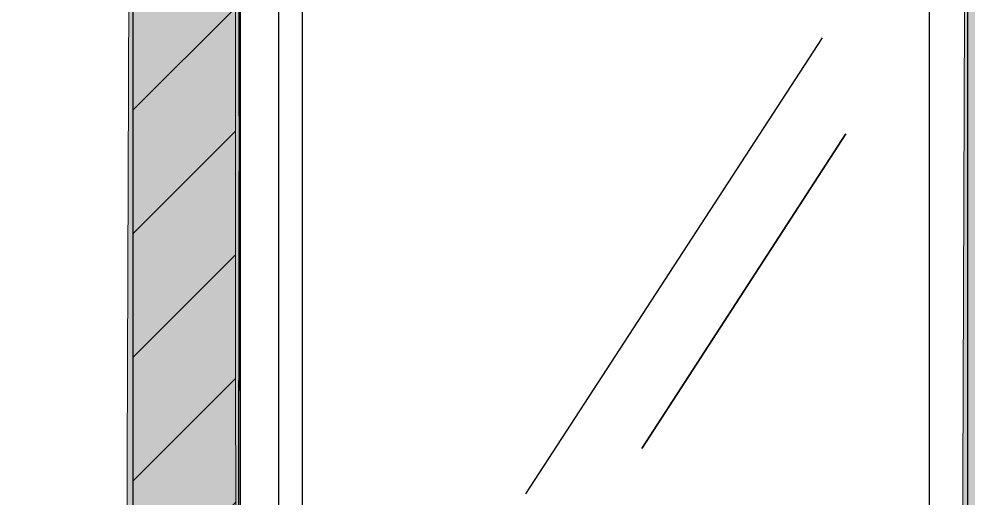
# Model space of a CAD drawing. Extents: x -1140 to 5605, y -816 to 2382.
# Drawn here: x 4351.5 to 4459.9, y 1208.9 to 1263.7 of the extents above; entities that cross this region are included whole.
import ezdxf

# ---------------------------------------------------------------- set-up
doc = ezdxf.new("R2010")
doc.units = 0
doc.header["$MEASUREMENT"] = 0
for name, color, linetype, lineweight in [('.ATI-HATCH', 7, 'Continuous', 0), ('G-ANNO-TTLB', 7, 'Continuous', 0), ('Layer 12', 7, 'Continuous', 0), ('TYVEK', 7, 'Continuous', 0)]:
    doc.layers.add(name, color=color, linetype=linetype, lineweight=lineweight)

# ---------------------------------------------------------------- blocks, each defined once
blk = doc.blocks.new('Block_364')
at = {"layer": 'TYVEK', "color": 4, "lineweight": 25, "true_color": 0x00ffff}
blk.add_lwpolyline([(4376.82, 1226.91)], dxfattribs=at)
blk = doc.blocks.new('Block_370')
at = {"layer": 'TYVEK', "color": 1, "lineweight": 25, "true_color": 0xff0000}
for points in [[(4357.13, 1215.4)], [(4357.13, 1198.96)]]:
    blk.add_lwpolyline(points, dxfattribs=at)
blk = doc.blocks.new('Block_372')
at = {"layer": 'TYVEK', "color": 4, "lineweight": 25, "true_color": 0x00ffff}
for points in [[(4353.36, 1236.84)], [(4375.8, 1223.98)]]:
    blk.add_lwpolyline(points, dxfattribs=at)
blk = doc.blocks.new('Block_392')
at = {"layer": 'TYVEK', "color": 1, "lineweight": 25, "true_color": 0xff0000}
for points in [[(4357.81, 1218.23)], [(4357.81, 1201.79)]]:
    blk.add_lwpolyline(points, dxfattribs=at)
blk = doc.blocks.new('Block_396')
at = {"layer": 'TYVEK', "color": 4, "lineweight": 25, "true_color": 0x00ffff}
for points in [[(4354.04, 1239.68)], [(4376.48, 1226.81)]]:
    blk.add_lwpolyline(points, dxfattribs=at)
blk = doc.blocks.new('Block_410')
at = {"layer": 'TYVEK', "color": 33, "lineweight": 25, "true_color": 0xcc9966}
for points in [[(4393.44, 1359.22)], [(4393.44, 1236.22)]]:
    blk.add_lwpolyline(points, dxfattribs=at)
blk = doc.blocks.new('Block_415')
at = {"layer": 'TYVEK', "color": 3, "lineweight": 25, "true_color": 0x00ff00}
blk.add_line((4383.89, 1202.49), (4383.89, 1360.4), dxfattribs=at)

msp = doc.modelspace()

# ---------------------------------------------------------------- hatches: boundary and pattern name
at = {"layer": '.ATI-HATCH', "true_color": 0x808080, "transparency": 33554483}
for points in [[(4364.49, 1385.01), (4376.85, 1377.46), (4376.5, 1162.78), (4363.73, 1170.38)], [(4459.73, 1329.02), (4472.09, 1321.48), (4471.74, 1106.8), (4458.97, 1114.39)]]:
    msp.add_hatch(color=8, dxfattribs=at).paths.add_polyline_path(points)
at = {"layer": 'G-ANNO-TTLB', "true_color": 0xff00ff, "transparency": 33554687}
h = msp.add_hatch(color=6, dxfattribs=at)
edge = h.paths.add_edge_path()
edge.add_spline(control_points=[(5285.56, -733.23), (5285.56, -733.23), (2356.04, -733.23), (2356.04, -733.23), (2356.04, -733.23), (2356.04, 1723.77), (2356.04, 1723.77), (2356.04, 1723.77), (5285.56, 1723.77), (5285.56, 1723.77), (5285.56, 1723.77), (5285.56, -733.23), (5285.56, -733.23)], knot_values=[0, 0, 0, 0, 1, 1, 1, 2, 2, 2, 3, 3, 3, 4, 4, 4, 4], degree=3, periodic=0)
edge = h.paths.add_edge_path()
edge.add_spline(control_points=[(2365.04, 1714.77), (2365.04, 1714.77), (2365.04, -724.23), (2365.04, -724.23), (2365.04, -724.23), (5276.56, -724.23), (5276.56, -724.23), (5276.56, -724.23), (5276.56, 1714.77), (5276.56, 1714.77), (5276.56, 1714.77), (2365.04, 1714.77), (2365.04, 1714.77)], knot_values=[0, 0, 0, 0, 1, 1, 1, 2, 2, 2, 3, 3, 3, 4, 4, 4, 4], degree=3, periodic=0)
edge.add_line((2365.04, 1714.77), (2365.04, 1714.77))
at = {"layer": 'Layer 12', "true_color": 0x000000, "transparency": 33554687}
h = msp.add_hatch(dxfattribs=at)
h.set_pattern_fill('_U', color=18, scale=10, angle=45, style=2, pattern_type=0)
h.set_pattern_definition([(45, (0, 0), (-7.071067, 7.07107), [])])
h.paths.add_polyline_path([(4376.29, 1162.85), (4364.55, 1169.63), (4364.46, 1378.01), (4376.2, 1371.23)])

# ---------------------------------------------------------------- linework, layer by layer
at = {"layer": '.ATI-HATCH'}
for points in [[(4364.49, 1385.01), (4376.85, 1377.46), (4376.5, 1162.78), (4363.73, 1170.38)], [(4459.73, 1329.02), (4472.09, 1321.48), (4471.74, 1106.8), (4458.97, 1114.39)]]:
    msp.add_lwpolyline(points, close=True, dxfattribs=at)
at = {"layer": 'G-ANNO-TTLB'}
for points in [[(5285.56, -733.23), (5285.56, -733.23), (2356.04, -733.23), (2356.04, -733.23), (2356.04, -733.23), (2356.04, 1723.77), (2356.04, 1723.77), (2356.04, 1723.77), (5285.56, 1723.77), (5285.56, 1723.77), (5285.56, 1723.77), (5285.56, -733.23), (5285.56, -733.23)], [(2365.04, 1714.77), (2365.04, 1714.77), (2365.04, -724.23), (2365.04, -724.23), (2365.04, -724.23), (5276.56, -724.23), (5276.56, -724.23), (5276.56, -724.23), (5276.56, 1714.77), (5276.56, 1714.77), (5276.56, 1714.77), (2365.04, 1714.77), (2365.04, 1714.77)]]:
    msp.add_open_spline(points, degree=3, knots=[0, 0, 0, 0, 1, 1, 1, 2, 2, 2, 3, 3, 3, 4, 4, 4, 4], dxfattribs=at)
at = {"layer": 'Layer 12'}
msp.add_lwpolyline([(4376.29, 1162.85), (4364.55, 1169.63), (4364.46, 1378.01), (4376.2, 1371.23)], close=True, dxfattribs=at)
at = {"layer": 'TYVEK', "color": 18, "lineweight": 25, "true_color": 0x000000}
msp.add_line((4364.52, 1377.21), (4364.52, 1169.88), dxfattribs=at)
at = {"layer": 'TYVEK', "color": 3, "lineweight": 25, "true_color": 0x00ff00}
for p, q in [((4376.81, 1197.85), (4376.81, 1369.91)), ((4459.84, 1321.79), (4459.84, 1149.73))]:
    msp.add_line(p, q, dxfattribs=at)
at = {"layer": 'TYVEK', "color": 251, "lineweight": 25, "true_color": 0x5b5b5b}
msp.add_line((4443.25, 1261.52), (4409.38, 1209.37), dxfattribs=at)
at = {"layer": 'TYVEK', "color": 252, "lineweight": 35, "true_color": 0x848484}
msp.add_line((4445.94, 1250.57), (4422.65, 1214.59), dxfattribs=at)
at = {"layer": 'TYVEK', "color": 18, "lineweight": 25, "true_color": 0x000000}
msp.add_lwpolyline([(4376.81, 1197.69), (4376.41, 1370.13), (4459.84, 1321.79), (4459.84, 1149.73)], close=True, dxfattribs=at)
at = {"layer": 'TYVEK', "color": 3, "lineweight": 25, "true_color": 0x00ff00}
msp.add_lwpolyline([(4381.2, 1200.88), (4381.2, 1361.97), (4455.48, 1318.66), (4455.48, 1157.84), (4381.2, 1200.88)], dxfattribs=at)
at = {"layer": 'TYVEK', "color": 4, "lineweight": 25, "true_color": 0x00ffff}
for points in [[(4354.04, 1239.68)], [(4376.48, 1226.81)], [(4375.8, 1223.98)]]:
    msp.add_lwpolyline(points, dxfattribs=at)

# ---------------------------------------------------------------- block references
at = {"layer": 'TYVEK'}
for name in ['Block_415', 'Block_410', 'Block_396', 'Block_372', 'Block_364', 'Block_392', 'Block_370']:
    msp.add_blockref(name, (0, 0), dxfattribs=at)

doc.saveas('drawing.dxf')
